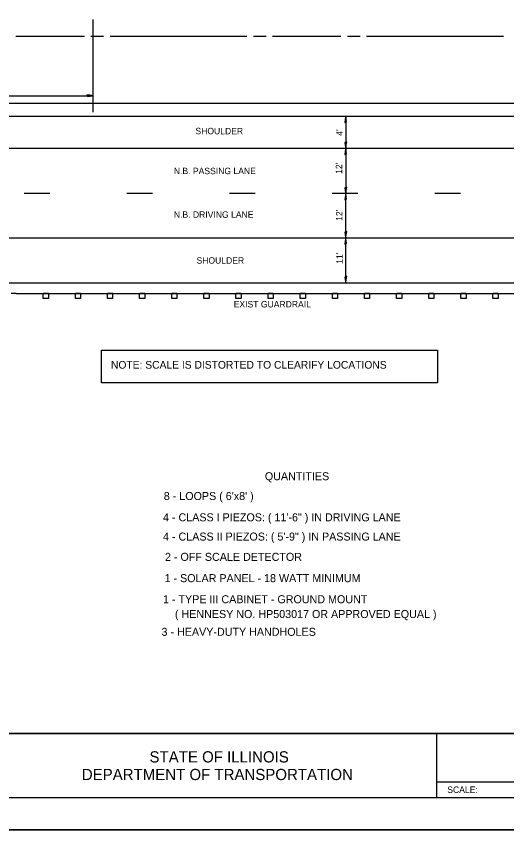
# Model space of a CAD drawing. Extents: x 17216 to 18874, y 6612 to 8544.
# Drawn here: x 17798.3 to 17951.2, y 8104.4 to 8358.3 of the extents above; entities that cross this region are included whole.
import ezdxf

# ---------------------------------------------------------------- set-up
doc = ezdxf.new("R2010")
doc.units = 0
for name, color, linetype in [('Alignment_EX_20 Centerline', 7, 'Continuous'), ('Alignment_EX_50 Notation', 7, 'Continuous'), ('Design_EX_Roadway Dimensions', 7, 'Continuous'), ('Design_EX_Roadway Notes', 7, 'Continuous'), ('Design_PR_PMK Symbols', 7, 'Continuous'), ('Level 48', 7, 'Continuous'), ('Sheets_50 Reference Boundary', 7, 'Continuous'), ('Sheets_General Details', 7, 'Continuous'), ('Sheets_Printer Plotting Border', 7, 'Continuous'), ('Topo_EOP', 7, 'Continuous'), ('Topo_Guardrail', 7, 'Continuous'), ('Topo_Shoulder', 7, 'Continuous')]:
    doc.layers.add(name, color=color, linetype=linetype)

msp = doc.modelspace()

# ---------------------------------------------------------------- linework, layer by layer
at = {"layer": 'Alignment_EX_20 Centerline'}
for points in [[(17798.25, 8352.11), (17819.58, 8352.11)], [(17821.58, 8352.11), (17825.58, 8352.11)], [(17827.58, 8352.11), (17848.92, 8352.11)], [(17848.92, 8352.11), (17870.25, 8352.11)], [(17872.25, 8352.11), (17876.25, 8352.11)], [(17878.25, 8352.11), (17899.58, 8352.11)], [(17901.58, 8352.11), (17905.58, 8352.11)], [(17907.58, 8352.11), (17928.92, 8352.11)], [(17928.92, 8352.11), (17950.25, 8352.11)]]:
    msp.add_lwpolyline(points, dxfattribs=at)
at = {"layer": 'Alignment_EX_50 Notation'}
for p, q in [((17844.09, 8189.39), (17844.09, 8189.39)), ((17844.57, 8182.9), (17844.57, 8182.9))]:
    msp.add_line(p, q, dxfattribs=at)
at = {"layer": 'Design_EX_Roadway Dimensions'}
for p, q in [((17822.33, 8328.37), (17822.33, 8338.62)), ((17749.94, 8333.5), (17822.33, 8333.5)), ((17901.06, 8327.11), (17901.06, 8317.11)), ((17901.06, 8317.11), (17901.06, 8302.94)), ((17901.06, 8289.11), (17901.06, 8302.94)), ((17901.06, 8275.11), (17901.06, 8289.11))]:
    msp.add_line(p, q, dxfattribs=at)
for points in [[(17822.33, 8335.95), (17822.33, 8357.28)], [(17820.5, 8333.52), (17820.56, 8333.25), (17821.33, 8333.37), (17822.33, 8333.5), (17821.27, 8333.64), (17820.33, 8333.81), (17820.5, 8333.52), (17820.58, 8333.34), (17821.66, 8333.5), (17820.48, 8333.7), (17820.65, 8333.47), (17821.15, 8333.5), (17820.67, 8333.58)], [(17901.03, 8325.27), (17901.31, 8325.33), (17901.19, 8326.11), (17901.06, 8327.11), (17900.92, 8326.04), (17900.75, 8325.11), (17901.03, 8325.27), (17901.22, 8325.35), (17901.06, 8326.44), (17900.85, 8325.25), (17901.08, 8325.43), (17901.05, 8325.92), (17900.98, 8325.44)], [(17901.09, 8318.94), (17900.81, 8318.88), (17900.93, 8318.1), (17901.06, 8317.11), (17901.21, 8318.17), (17901.37, 8319.11), (17901.09, 8318.94), (17900.91, 8318.86), (17901.06, 8317.78), (17901.27, 8318.96), (17901.04, 8318.79), (17901.07, 8318.29), (17901.14, 8318.77)], [(17901.03, 8315.27), (17901.31, 8315.33), (17901.19, 8316.11), (17901.06, 8317.11), (17900.92, 8316.04), (17900.75, 8315.11), (17901.03, 8315.27), (17901.22, 8315.35), (17901.06, 8316.44), (17900.85, 8315.25), (17901.08, 8315.43), (17901.05, 8315.92), (17900.98, 8315.44)], [(17901.03, 8301.1), (17901.31, 8301.16), (17901.19, 8301.94), (17901.06, 8302.94), (17900.92, 8301.87), (17900.75, 8300.94), (17901.03, 8301.1), (17901.22, 8301.18), (17901.06, 8302.27), (17900.85, 8301.08), (17901.08, 8301.26), (17901.05, 8301.75), (17900.98, 8301.27)], [(17901.09, 8304.77), (17900.81, 8304.71), (17900.93, 8303.93), (17901.06, 8302.94), (17901.21, 8304), (17901.37, 8304.94), (17901.09, 8304.77), (17900.91, 8304.69), (17901.06, 8303.61), (17901.27, 8304.79), (17901.04, 8304.62), (17901.07, 8304.12), (17901.14, 8304.6)], [(17901.09, 8290.94), (17900.81, 8290.88), (17900.93, 8290.1), (17901.06, 8289.11), (17901.21, 8290.17), (17901.37, 8291.11), (17901.09, 8290.94), (17900.91, 8290.86), (17901.06, 8289.78), (17901.27, 8290.96), (17901.04, 8290.79), (17901.07, 8290.29), (17901.14, 8290.77)], [(17901.03, 8287.27), (17901.31, 8287.33), (17901.19, 8288.11), (17901.06, 8289.11), (17900.92, 8288.04), (17900.75, 8287.11), (17901.03, 8287.27), (17901.22, 8287.35), (17901.06, 8288.44), (17900.85, 8287.25), (17901.08, 8287.43), (17901.05, 8287.92), (17900.98, 8287.44)], [(17901.09, 8276.94), (17900.81, 8276.88), (17900.93, 8276.1), (17901.06, 8275.11), (17901.21, 8276.17), (17901.37, 8277.11), (17901.09, 8276.94), (17900.91, 8276.86), (17901.06, 8275.78), (17901.27, 8276.96), (17901.04, 8276.79), (17901.07, 8276.29), (17901.14, 8276.77)]]:
    msp.add_lwpolyline(points, dxfattribs=at)
at = {"layer": 'Design_PR_PMK Symbols'}
msp.add_line((17553.85, 8331.11), (18189.55, 8331.11), dxfattribs=at)
for points in [[(17800.84, 8303.11), (17800.92, 8303.11)], [(17800.92, 8303.11), (17808.84, 8303.11)], [(17832.84, 8303.11), (17832.92, 8303.11)], [(17832.92, 8303.11), (17840.84, 8303.11)], [(17864.84, 8303.11), (17864.92, 8303.11)], [(17864.92, 8303.11), (17872.84, 8303.11)], [(17896.84, 8303.11), (17896.92, 8303.11)], [(17896.92, 8303.11), (17904.84, 8303.11)], [(17928.84, 8303.11), (17928.92, 8303.11)], [(17928.92, 8303.11), (17936.84, 8303.11)]]:
    msp.add_lwpolyline(points, dxfattribs=at)
at = {"layer": 'Level 48'}
msp.add_lwpolyline([(17513.85, 8544.37), (18193.85, 8544.37), (18193.85, 8104.37), (17513.85, 8104.37)], close=True, dxfattribs=at)
at = {"layer": 'Sheets_50 Reference Boundary'}
msp.add_lwpolyline([(17553.85, 8534.37), (18183.85, 8534.37), (18183.85, 8134.37), (17553.85, 8134.37)], close=True, dxfattribs=at)
at = {"layer": 'Sheets_General Details'}
for p, q in [((17553.85, 8134.37), (18183.85, 8134.37)), ((17929.34, 8134.37), (17929.34, 8114.37)), ((17929.34, 8119.37), (18083.34, 8119.37)), ((18193.85, 8104.37), (17513.85, 8104.37))]:
    msp.add_line(p, q, dxfattribs=at)
for points in [[(17553.85, 8534.37), (18183.85, 8534.37), (18183.85, 8114.37), (17553.85, 8114.37)], [(17824.9, 8254.08), (17929.68, 8254.08), (17929.68, 8243.82), (17824.9, 8243.82)]]:
    msp.add_lwpolyline(points, close=True, dxfattribs=at)
at = {"layer": 'Sheets_Printer Plotting Border'}
msp.add_lwpolyline([(17513.85, 8104.37), (18193.85, 8104.37), (18193.85, 8544.37), (17513.85, 8544.37)], close=True, dxfattribs=at)
at = {"layer": 'Topo_EOP'}
for p, q in [((17635.93, 8317.11), (17978.29, 8317.11)), ((17635.93, 8289.11), (17978.29, 8289.11))]:
    msp.add_line(p, q, dxfattribs=at)
at = {"layer": 'Topo_Guardrail'}
for points in [[(17798.35, 8271.8), (17796.75, 8271.8)], [(17798.35, 8271.8), (17808.35, 8271.8)], [(17808.35, 8271.8), (17808.35, 8270.2), (17806.75, 8270.2), (17806.75, 8271.8)], [(17808.36, 8271.8), (17806.76, 8271.8)], [(17808.36, 8271.8), (17818.36, 8271.8)], [(17818.36, 8271.8), (17818.36, 8270.2), (17816.76, 8270.2), (17816.76, 8271.8)], [(17818.38, 8271.8), (17816.78, 8271.8)], [(17818.38, 8271.8), (17828.38, 8271.8)], [(17828.38, 8271.8), (17828.38, 8270.2), (17826.78, 8270.2), (17826.78, 8271.8)], [(17828.4, 8271.8), (17826.8, 8271.8)], [(17828.4, 8271.8), (17838.4, 8271.8)], [(17838.4, 8271.8), (17838.4, 8270.2), (17836.8, 8270.2), (17836.8, 8271.8)], [(17838.41, 8271.8), (17836.81, 8271.8)], [(17838.41, 8271.8), (17848.41, 8271.8)], [(17848.41, 8271.8), (17848.41, 8270.2), (17846.81, 8270.2), (17846.81, 8271.8)], [(17848.43, 8271.8), (17846.83, 8271.8)], [(17848.43, 8271.8), (17858.43, 8271.8)], [(17858.43, 8271.8), (17858.43, 8270.2), (17856.83, 8270.2), (17856.83, 8271.8)], [(17858.44, 8271.8), (17856.84, 8271.8)], [(17858.44, 8271.8), (17868.44, 8271.8)], [(17868.44, 8271.8), (17868.44, 8270.2), (17866.84, 8270.2), (17866.84, 8271.8)], [(17868.46, 8271.8), (17866.86, 8271.8)], [(17868.46, 8271.8), (17878.46, 8271.8)], [(17878.46, 8271.8), (17878.46, 8270.2), (17876.86, 8270.2), (17876.86, 8271.8)], [(17878.48, 8271.8), (17876.88, 8271.8)], [(17878.48, 8271.8), (17888.48, 8271.8)], [(17888.48, 8271.8), (17888.48, 8270.2), (17886.88, 8270.2), (17886.88, 8271.8)], [(17888.49, 8271.8), (17886.89, 8271.8)], [(17888.49, 8271.8), (17898.49, 8271.8)], [(17898.49, 8271.8), (17898.49, 8270.2), (17896.89, 8270.2), (17896.89, 8271.8)], [(17898.51, 8271.8), (17896.91, 8271.8)], [(17898.51, 8271.8), (17908.51, 8271.8)], [(17908.51, 8271.8), (17908.51, 8270.2), (17906.91, 8270.2), (17906.91, 8271.8)], [(17908.52, 8271.8), (17906.92, 8271.8)], [(17908.52, 8271.8), (17918.52, 8271.8)], [(17918.52, 8271.8), (17918.52, 8270.2), (17916.92, 8270.2), (17916.92, 8271.8)], [(17918.54, 8271.8), (17916.94, 8271.8)], [(17918.54, 8271.8), (17928.54, 8271.8)], [(17928.54, 8271.8), (17928.54, 8270.2), (17926.94, 8270.2), (17926.94, 8271.8)], [(17928.56, 8271.8), (17926.96, 8271.8)], [(17928.56, 8271.8), (17938.56, 8271.8)], [(17938.56, 8271.8), (17938.56, 8270.2), (17936.96, 8270.2), (17936.96, 8271.8)], [(17938.57, 8271.8), (17936.97, 8271.8)], [(17938.57, 8271.8), (17948.57, 8271.8)], [(17948.57, 8271.8), (17948.57, 8270.2), (17946.97, 8270.2), (17946.97, 8271.8)], [(17948.59, 8271.8), (17946.99, 8271.8)], [(17948.59, 8271.8), (17958.59, 8271.8)]]:
    msp.add_lwpolyline(points, dxfattribs=at)
at = {"layer": 'Topo_Shoulder'}
for p, q in [((17635.93, 8327.11), (17978.29, 8327.11)), ((17635.93, 8275.11), (17978.29, 8275.11))]:
    msp.add_line(p, q, dxfattribs=at)

# ---------------------------------------------------------------- texts
at = {"layer": 'Design_EX_Roadway Dimensions'}
for s, p in [("4'", (17900.12, 8320.99)), ("12'", (17899.95, 8309.09)), ("12'", (17900.04, 8294.42)), ("11'", (17900.12, 8281.01))]:
    msp.add_text(s, height=2, rotation=90, dxfattribs=at).set_placement(p)
at = {"layer": 'Design_EX_Roadway Notes'}
for s, p in [('SHOULDER', (17854.2, 8321.46)), ('N.B. PASSING LANE', (17847.47, 8309)), ('N.B. DRIVING LANE', (17847.47, 8295.38)), ('SHOULDER', (17854.53, 8281.07)), ('EXIST GUARDRAIL', (17866.13, 8267.4))]:
    msp.add_text(s, height=2, dxfattribs=at).set_placement(p)
at = {"layer": 'Sheets_General Details'}
for s, height, p in [('NOTE: SCALE IS DISTORTED TO CLEARIFY LOCATIONS', 2.4, (17827.86, 8248.29)), ('QUANTITIES', 2.5, (17875.84, 8213.46)), ("8 - LOOPS ( 6'x8' )", 2.5, (17844.33, 8207.29)), ('4 - CLASS I PIEZOS: ( 11\'-6" ) IN DRIVING LANE', 2.5, (17844.09, 8200.64)), ('4 - CLASS II PIEZOS: ( 5\'-9" ) IN PASSING LANE', 2.5, (17844.09, 8194.63)), ('2 - OFF SCALE DETECTOR', 2.5, (17844.7, 8188.3)), ('1 - SOLAR PANEL - 18 WATT MINIMUM', 2.5, (17844.57, 8181.65)), ('1 - TYPE III CABINET - GROUND MOUNT', 2.5, (17844.09, 8175.07)), ('    ( HENNESY NO. HP503017 OR APPROVED EQUAL )', 2.5, (17844.09, 8170.45)), ('3 - HEAVY-DUTY HANDHOLES', 2.5, (17843.63, 8164.9)), ('STATE OF ILLINOIS', 3.5, (17839.88, 8125.37)), ('DEPARTMENT OF TRANSPORTATION', 3.5, (17818.78, 8119.87)), ('SCALE:          ', 2, (17932.72, 8115.87))]:
    msp.add_text(s, height=height, dxfattribs=at).set_placement(p)

doc.saveas('drawing.dxf')
